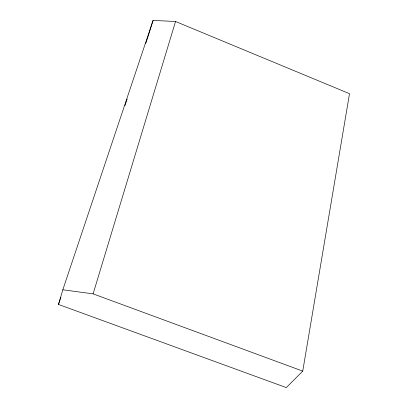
<?xml version="1.0" encoding="UTF-8"?>
<svg xmlns="http://www.w3.org/2000/svg" width="408" height="408" viewBox="0 0 408 408"><rect width="100%" height="100%" fill="white"/><g stroke="black" fill="none" stroke-linecap="round" stroke-linejoin="round"><path stroke-width="0.61" d="M302.741 371.112L349.513 93.677L175.542 21.497L153.061 20.4L62.827 289.767L58.487 304.445L286.319 387.6L302.741 371.112L93.106 293.862L62.827 289.767M93.106 293.862L175.542 21.497M147.778 37.419L153.061 20.4M58.487 304.445L60.909 297.192M124.95 105.682L127.174 99.037M145.758 43.457L147.579 38.02"/></g></svg>
